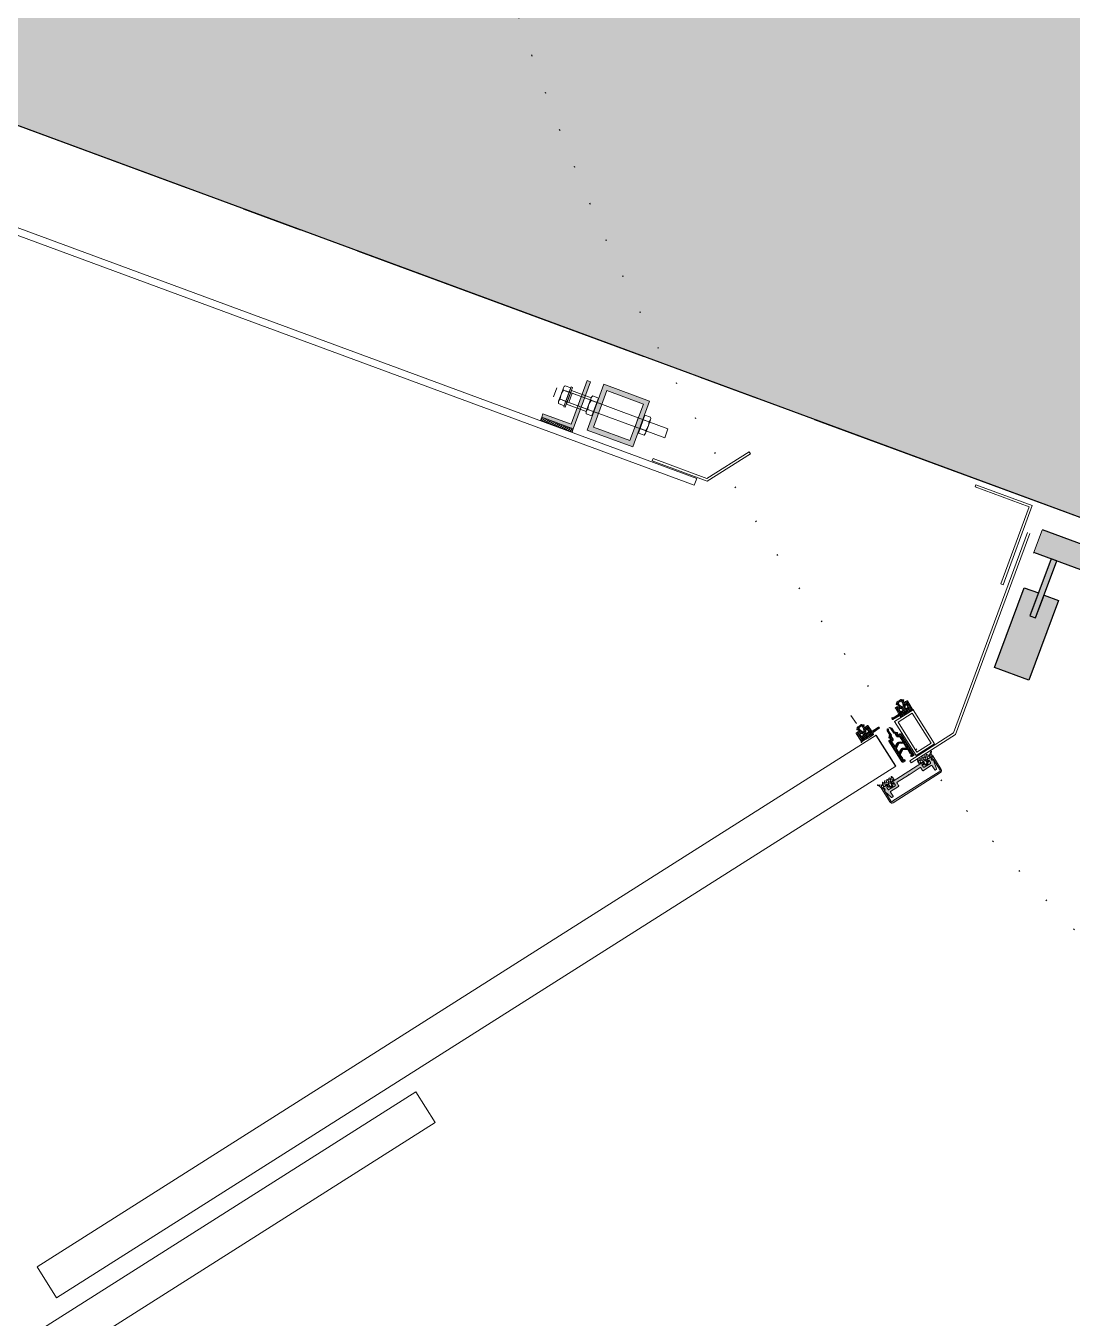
# Model space of a CAD drawing. Header units: millimetres. Extents: x 933584 to 974011, y 4545988 to 4553664.
# Drawn here: x 943332 to 943417.9, y 4551842.1 to 4551948.3 of the extents above; entities that cross this region are included whole.
import ezdxf

# ---------------------------------------------------------------- set-up
doc = ezdxf.new("R2010")
doc.units = ezdxf.units.MM
for name, pattern in [('CENTER', [2, 1.25, -0.25, 0.25, -0.25]), ('DOT2', [3.175, 0, -3.175]), ('HIDDEN', [9.525, 6.35, -3.175])]:
    doc.linetypes.add(name, pattern=pattern)
doc.layers.get('0').update_dxf_attribs({"color": 255})
for name, color, linetype in [('0-CSX-CXS_20', 14, 'CENTER'), ('0-HSL-HTC', 253, 'Continuous'), ('0-HSL-HTC_200', 1, 'Continuous'), ('0-LNS-SLN', 6, 'Continuous'), ('2-SPS-RCN', 2, 'Continuous'), ('N_Mlz-Fitil', 10, 'Continuous'), ('Ytong', 34, 'Continuous')]:
    doc.layers.add(name, color=color, linetype=linetype)
for name, color, linetype, lineweight in [('_MSMEP_YT_SPRİNKLER', 1, 'Continuous', 30), ('al', 7, 'Continuous', 5), ('CM', 4, 'Continuous', 5), ('DTR', 8, 'Continuous', 5), ('FT', 1, 'Continuous', 0), ('PL', 1, 'Continuous', 5), ('PTR', 252, 'Continuous', 5), ('ReferansHatti', 3, 'Continuous', 5), ('S_WOOD', 72, 'Continuous', 0), ('SFP CAM', 8, 'Continuous', 9), ('VD', 11, 'Continuous', 5), ('VDK', 11, 'HIDDEN', 5)]:
    doc.layers.add(name, color=color, linetype=linetype, lineweight=lineweight)

# ---------------------------------------------------------------- blocks, each defined once
blk = doc.blocks.new('809200')
at = {"layer": 'DTR'}
h = blk.add_hatch(dxfattribs=at)
h.set_pattern_fill('ANSI37', color=256, scale=0.3)
edge = h.paths.add_edge_path(flags=16)
edge.add_line((8.1, -2.5), (8.7, -2.5))
edge.add_arc((8.7, -3), 0.5, 0, 90, ccw=False)
edge.add_line((9.2, -3), (9.2, -4.5))
edge.add_arc((8.7, -4.5), 0.5, 270, 360, ccw=False)
edge.add_line((8.7, -5), (7, -5))
edge.add_arc((7, -4.5), 0.5, 162.8098, 270, ccw=False)
edge.add_line((6.5, -4.4), (7.6, -2.9))
edge.add_arc((8.1, -3), 0.5, 90, 162.8098, ccw=False)
edge = h.paths.add_edge_path(flags=16)
edge.add_arc((5.4, 13.4), 11.1, 264.8083, 275.1917, ccw=False)
edge.add_arc((4.4, 1.9), 0.5, 84.8083, 180)
edge.add_line((3.9, 1.9), (3.9, 0))
edge.add_line((3.9, 0), (4.9, -2.2))
edge.add_arc((5.4, -1.9), 0.6, 205, 335)
edge.add_line((6, -2.2), (7, 0))
edge.add_line((7, 0), (7, 1.9))
edge.add_arc((6.5, 1.9), 0.5, 0, 95.1917)
edge = h.paths.add_edge_path(flags=16)
edge.add_line((2.8, -2.5), (2.2, -2.5))
edge.add_arc((2.2, -3), 0.5, 90, 180)
edge.add_line((1.7, -3), (1.7, -4.5))
edge.add_arc((2.2, -4.5), 0.5, 180, 270)
edge.add_line((2.2, -5), (3.9, -5))
edge.add_arc((3.9, -4.5), 0.5, 270, 17.1902)
edge.add_line((4.4, -4.4), (3.3, -2.9))
edge.add_arc((2.8, -3), 0.5, 17.1902, 90)
edge = h.paths.add_edge_path()
edge.add_line((8.7, 1.6), (8.4, 1.6))
edge.add_arc((8.4, 1.4), 0.2, 95, 180)
edge.add_line((8.2, 1.4), (8.2, 0))
edge.add_arc((8.5, 0), 0.3, 180, 285)
edge.add_line((8.6, -0.3), (9.6, 0))
edge.add_arc((9.7, -0.3), 0.3, 90, 105, ccw=False)
edge.add_line((9.7, 0), (10.9, 0))
edge.add_arc((10.9, -0.3), 0.3, 0, 90, ccw=False)
edge.add_line((11.2, -0.3), (11.2, -7.9))
edge.add_line((11.2, -7.9), (11.7, -8.7))
edge.add_arc((11.5, -8.8), 0.2, 246.5245, 29.4668, ccw=False)
edge.add_line((11.4, -9), (10.3, -8.5))
edge.add_line((10.3, -8.5), (8.7, -8.5))
edge.add_arc((2.3, 30.9), 39.9, 269.1326, 279.1665, ccw=False)
edge.add_arc((1.7, -8.5), 0.5, 90.8665, 272.1732, ccw=False)
edge.add_arc((2.7, 5.7), 13.7, 265.8473, 288.189)
edge.add_arc((6.9, -7.2), 0.2, 287.9981, 38.3771)
edge.add_arc((6.7, -7.4), 0.5, 38.3771, 122.9103)
edge.add_arc((2.4, 1.4), 9.26, 265.9942, 295.3238, ccw=False)
edge.add_arc((1.8, -8.4), 0.6, 90, 180)
edge.add_line((1.2, -8.4), (1.2, -8.7))
edge.add_arc((0.9, -8.7), 0.3, 270, 360, ccw=False)
edge.add_line((0.9, -9), (0, -9))
edge.add_arc((0, -8.7), 0.3, 180, 270, ccw=False)
edge.add_line((-0.3, -8.7), (-0.3, -7.9))
edge.add_arc((-0.8, -7.9), 0.5, 0, 88.2397)
edge.add_line((-0.8, -7.4), (-6.8, -7.2))
edge.add_arc((-6.8, -6.7), 0.5, 91.7603, 268.2397, ccw=False)
edge.add_line((-6.8, -6.2), (-0.8, -6))
edge.add_arc((-0.8, -5.5), 0.5, 271.7603, 360)
edge.add_line((-0.3, -5.5), (-0.3, -0.3))
edge.add_arc((0, -0.3), 0.3, 90, 180, ccw=False)
edge.add_line((0, 0), (1.2, 0))
edge.add_line((1.2, 0), (2.3, -0.3))
edge.add_arc((2.4, 0), 0.3, 255, 360)
edge.add_line((2.7, 0), (2.7, 1.4))
edge.add_arc((2.5, 1.4), 0.2, 0, 85)
edge.add_line((2.5, 1.6), (2.2, 1.6))
edge.add_arc((2.2, 1.9), 0.3, 135, 265, ccw=False)
edge.add_line((2, 2.1), (3.2, 3.3))
edge.add_arc((3.6, 3), 0.5, 79.844, 135, ccw=False)
edge.add_arc((5.4, 13.3), 10, 259.844, 280.156)
edge.add_arc((7.3, 3), 0.5, 45, 100.156, ccw=False)
edge.add_line((7.7, 3.3), (8.9, 2.1))
edge.add_arc((8.7, 1.9), 0.3, 275, 45, ccw=False)
at = {"layer": 'FT'}
for points in [[(8.7, 1.6), (8.4, 1.6, 0.388879), (8.2, 1.4), (8.2, 0, 0.493145), (8.6, -0.3), (9.6, 0, -0.065543), (9.7, 0), (10.9, 0, -0.414214), (11.2, -0.3), (11.2, -7.9), (11.7, -8.7, -0.719515), (11.4, -9), (10.3, -8.5), (8.7, -8.5, -0.043809), (1.7, -9, -1.011469), (1.7, -8, 0.097794), (7, -7.4, 0.52267), (7.1, -7, 0.386536), (6.4, -6.9, -0.128678), (1.8, -7.8, 0.414214), (1.2, -8.4), (1.2, -8.7, -0.414214), (0.9, -9), (0, -9, -0.414214), (-0.3, -8.7), (-0.3, -7.9, 0.405243), (-0.8, -7.4), (-6.8, -7.2, -0.969739), (-6.8, -6.2), (-0.8, -6, 0.405243), (-0.3, -5.5), (-0.3, -0.3, -0.414214), (0, 0), (1.2, 0), (2.3, -0.3, 0.493145), (2.7, 0), (2.7, 1.4, 0.388879), (2.5, 1.6), (2.2, 1.6, -0.63707), (2, 2.1), (3.2, 3.3, -0.24542), (3.7, 3.5, 0.08886), (7.2, 3.5, -0.24542), (7.7, 3.3), (8.9, 2.1, -0.63707)], [(6.5, 2.3, -0.045337), (4.4, 2.3, 0.441009), (3.9, 1.9), (3.9, 0), (4.9, -2.2, 0.63707), (6, -2.2), (7, 0), (7, 1.9, 0.441009)], [(2.8, -2.5), (2.2, -2.5, 0.414214), (1.7, -3), (1.7, -4.5, 0.414214), (2.2, -5), (3.9, -5, 0.505083), (4.4, -4.4), (3.3, -2.9, 0.32883)], [(8.1, -2.5), (8.7, -2.5, -0.414214), (9.2, -3), (9.2, -4.5, -0.414214), (8.7, -5), (7, -5, -0.505083), (6.5, -4.4), (7.6, -2.9, -0.32883)]]:
    blk.add_lwpolyline(points, format="xyb", close=True, dxfattribs=at)
blk = doc.blocks.new('IZOLATOR')
at = {"layer": 'DTR'}
h = blk.add_hatch(dxfattribs=at)
h.set_pattern_fill('ANSI37', color=256, scale=0.3)
edge = h.paths.add_edge_path(flags=16)
edge.add_arc((-16155.5, 11440.5), 0.5, 90, 210)
edge.add_line((-16155.9, 11440.2), (-16154.5, 11437.7))
edge.add_arc((-16155.8, 11437), 1.5, 330, 30, ccw=False)
edge.add_line((-16154.5, 11436.2), (-16155.9, 11433.7))
edge.add_arc((-16155.5, 11433.5), 0.5, 150, 270)
edge.add_line((-16155.5, 11433), (-16151.9, 11433))
edge.add_arc((-16151.9, 11433.3), 0.3, 270, 330)
edge.add_line((-16151.7, 11433.1), (-16149.4, 11437))
edge.add_line((-16149.4, 11437), (-16151.7, 11440.8))
edge.add_arc((-16151.9, 11440.7), 0.3, 30, 90)
edge.add_line((-16151.9, 11441), (-16155.5, 11441))
edge = h.paths.add_edge_path()
edge.add_line((-16135.8, 11439), (-16134.5, 11438.2))
edge.add_arc((-16134.6, 11438), 0.25, 240, 60, ccw=False)
edge.add_line((-16134.7, 11437.8), (-16136, 11438.5))
edge.add_line((-16136, 11438.5), (-16140.4, 11438.5))
edge.add_line((-16140.4, 11438.5), (-16141, 11439))
edge.add_line((-16141, 11439), (-16143.8, 11439))
edge.add_arc((-16143.8, 11440), 1, 180, 270, ccw=False)
edge.add_line((-16144.8, 11440), (-16144.8, 11440.7))
edge.add_arc((-16145.1, 11440.7), 0.3, 0, 90)
edge.add_line((-16145.1, 11441), (-16149.5, 11441))
edge.add_arc((-16149.5, 11440.5), 0.5, 90, 210)
edge.add_line((-16149.9, 11440.2), (-16148.5, 11437.7))
edge.add_arc((-16149.8, 11437), 1.5, 330, 30, ccw=False)
edge.add_line((-16148.5, 11436.2), (-16149.9, 11433.7))
edge.add_arc((-16149.5, 11433.5), 0.5, 150, 270)
edge.add_line((-16149.5, 11433), (-16145.1, 11433))
edge.add_arc((-16145.1, 11433.3), 0.3, 270, 0)
edge.add_line((-16144.8, 11433.3), (-16144.8, 11434))
edge.add_arc((-16143.8, 11434), 1, 90, 180, ccw=False)
edge.add_line((-16143.8, 11435), (-16141, 11435))
edge.add_line((-16141, 11435), (-16140.4, 11435.5))
edge.add_line((-16140.4, 11435.5), (-16136, 11435.5))
edge.add_line((-16136, 11435.5), (-16134.7, 11436.2))
edge.add_arc((-16134.6, 11436), 0.25, 300, 120, ccw=False)
edge.add_line((-16134.5, 11435.8), (-16135.8, 11435))
edge.add_line((-16135.8, 11435), (-16139.3, 11435))
edge.add_line((-16139.3, 11435), (-16141.3, 11433.1))
edge.add_arc((-16141.5, 11433.3), 0.3, 195, 315, ccw=False)
edge.add_line((-16141.8, 11433.2), (-16141.9, 11433.8))
edge.add_line((-16141.9, 11433.8), (-16143, 11433.8))
edge.add_arc((-16143, 11433.5), 0.3, 90, 180)
edge.add_line((-16143.3, 11433.5), (-16143.3, 11431.8))
edge.add_arc((-16143.6, 11431.8), 0.3, 270, 360, ccw=False)
edge.add_line((-16143.6, 11431.5), (-16163.8, 11431.5))
edge.add_arc((-16163.8, 11432), 0.5, 180, 270, ccw=False)
edge.add_line((-16164.3, 11432), (-16164.3, 11433.5))
edge.add_arc((-16164, 11433.5), 0.3, 90, 180, ccw=False)
edge.add_line((-16164, 11433.8), (-16163.1, 11433.8))
edge.add_line((-16163.1, 11433.8), (-16163.1, 11432.7))
edge.add_line((-16163.1, 11432.7), (-16161.6, 11432.7))
edge.add_line((-16161.6, 11432.7), (-16161.6, 11433))
edge.add_line((-16161.6, 11433), (-16157.9, 11433))
edge.add_arc((-16157.9, 11433.3), 0.3, 270, 330)
edge.add_line((-16157.7, 11433.1), (-16155.4, 11437))
edge.add_line((-16155.4, 11437), (-16157.7, 11440.8))
edge.add_arc((-16157.9, 11440.7), 0.3, 30, 90)
edge.add_line((-16157.9, 11441), (-16161.6, 11441))
edge.add_line((-16161.6, 11441), (-16161.6, 11441.3))
edge.add_line((-16161.6, 11441.3), (-16163.1, 11441.3))
edge.add_line((-16163.1, 11441.3), (-16163.1, 11440.2))
edge.add_line((-16163.1, 11440.2), (-16164, 11440.2))
edge.add_arc((-16164, 11440.5), 0.3, 180, 270, ccw=False)
edge.add_line((-16164.3, 11440.5), (-16164.3, 11442))
edge.add_arc((-16163.8, 11442), 0.5, 90, 180, ccw=False)
edge.add_line((-16163.8, 11442.5), (-16143.6, 11442.5))
edge.add_arc((-16143.6, 11442.2), 0.3, 360, 90, ccw=False)
edge.add_line((-16143.3, 11442.2), (-16143.3, 11440.5))
edge.add_arc((-16143, 11440.5), 0.3, 180, 270)
edge.add_line((-16143, 11440.2), (-16141.9, 11440.2))
edge.add_line((-16141.9, 11440.2), (-16141.8, 11440.8))
edge.add_arc((-16141.5, 11440.7), 0.3, 45, 165, ccw=False)
edge.add_line((-16141.3, 11440.9), (-16139.3, 11439))
edge.add_line((-16139.3, 11439), (-16135.8, 11439))
at = {"layer": 'N_Mlz-Fitil'}
for points in [[(-16135.8, 11439), (-16134.5, 11438.2, -1), (-16134.7, 11437.8), (-16136, 11438.5), (-16140.4, 11438.5), (-16141, 11439), (-16143.8, 11439, -0.414214), (-16144.8, 11440), (-16144.8, 11440.7, 0.414214), (-16145.1, 11441), (-16149.5, 11441, 0.57735), (-16149.9, 11440.2), (-16148.5, 11437.7, -0.267949), (-16148.5, 11436.2), (-16149.9, 11433.7, 0.57735), (-16149.5, 11433), (-16145.1, 11433, 0.414214), (-16144.8, 11433.3), (-16144.8, 11434, -0.414214), (-16143.8, 11435), (-16141, 11435), (-16140.4, 11435.5), (-16136, 11435.5), (-16134.7, 11436.2, -1), (-16134.5, 11435.8), (-16135.8, 11435), (-16139.3, 11435), (-16141.3, 11433.1, -0.57735), (-16141.8, 11433.2), (-16141.9, 11433.8), (-16143, 11433.8, 0.414214), (-16143.3, 11433.5), (-16143.3, 11431.8, -0.414214), (-16143.6, 11431.5), (-16163.8, 11431.5, -0.414214), (-16164.3, 11432), (-16164.3, 11433.5, -0.414214), (-16164, 11433.8), (-16163.1, 11433.8), (-16163.1, 11432.7), (-16161.6, 11432.7), (-16161.6, 11433), (-16157.9, 11433, 0.267949), (-16157.7, 11433.1), (-16155.4, 11437), (-16157.7, 11440.8, 0.267949), (-16157.9, 11441), (-16161.6, 11441), (-16161.6, 11441.3), (-16163.1, 11441.3), (-16163.1, 11440.2), (-16164, 11440.2, -0.414214), (-16164.3, 11440.5), (-16164.3, 11442, -0.414214), (-16163.8, 11442.5), (-16143.6, 11442.5, -0.414214), (-16143.3, 11442.2), (-16143.3, 11440.5, 0.414214), (-16143, 11440.2), (-16141.9, 11440.2), (-16141.8, 11440.8, -0.57735), (-16141.3, 11440.9), (-16139.3, 11439)], [(-16155.5, 11441, 0.57735), (-16155.9, 11440.2), (-16154.5, 11437.7, -0.267949), (-16154.5, 11436.2), (-16155.9, 11433.7, 0.57735), (-16155.5, 11433), (-16151.9, 11433, 0.267949), (-16151.7, 11433.1), (-16149.4, 11437), (-16151.7, 11440.8, 0.267949), (-16151.9, 11441)]]:
    blk.add_lwpolyline(points, format="xyb", close=True, dxfattribs=at)
blk = doc.blocks.new('k0855')
at = {"layer": 'PTR'}
h = blk.add_hatch(color=256, dxfattribs=at)
h.dxf.hatch_style = 1
edge = h.paths.add_edge_path()
edge.add_arc((11.1, 0.8), 0.5, 270, 360, ccw=False)
edge.add_line((11.1, 0.3), (0.3, 0.3))
edge.add_line((0.3, 0.3), (0, 0))
edge.add_line((0, 0), (-0.3, 0.3))
edge.add_line((-0.3, 0.3), (-11.2, 0.3))
edge.add_arc((-11.2, 0.8), 0.5, 180, 270, ccw=False)
edge.add_line((-11.7, 0.8), (-11.7, 3.3))
edge.add_arc((-12.2, 3.3), 0.5, 0, 90)
edge.add_line((-12.2, 3.8), (-19.8, 3.8))
edge.add_arc((-19.8, 4.3), 0.5, 180, 270, ccw=False)
edge.add_line((-20.2, 4.3), (-20.2, 8.3))
edge.add_arc((-20.6, 8.3), 0.3, 0, 90)
edge.add_line((-20.6, 8.6), (-21.6, 8.6))
edge.add_arc((-21.6, 8.3), 0.3, 90, 165)
edge.add_line((-21.9, 8.4), (-23.7, 1.8))
edge.add_line((-23.7, 1.8), (-23.7, 1.2))
edge.add_line((-23.7, 1.2), (-22.7, 0.2))
edge.add_line((-22.7, 0.2), (-22.7, -0.7))
edge.add_arc((-23, -0.7), 0.3, 270, 360, ccw=False)
edge.add_line((-23, -1), (-23.5, -1))
edge.add_arc((-23.5, -1.1), 0.15, 90, 180)
edge.add_line((-23.7, -1.1), (-23.7, -2))
edge.add_arc((-23.5, -2), 0.15, 180, 270)
edge.add_line((-23.5, -2.2), (-20, -2.2))
edge.add_arc((-20, -1.9), 0.3, 270, 315)
edge.add_line((-19.8, -2.1), (-19.2, -1.6))
edge.add_arc((-19.5, -1.4), 0.3, 315, 0)
edge.add_line((-19.2, -1.4), (-19.2, -1.3))
edge.add_arc((-19.5, -1.3), 0.3, 0, 90)
edge.add_line((-19.5, -1), (-20.4, -1))
edge.add_arc((-20.4, -0.7), 0.3, 180, 270, ccw=False)
edge.add_line((-20.7, -0.7), (-20.7, 1.3))
edge.add_arc((-20.2, 1.3), 0.5, 90, 180, ccw=False)
edge.add_line((-20.2, 1.8), (-14.2, 1.8))
edge.add_arc((-14.2, 1.3), 0.5, 360, 90, ccw=False)
edge.add_line((-13.7, 1.3), (-13.7, -0.7))
edge.add_arc((-14, -0.7), 0.3, 270, 360, ccw=False)
edge.add_line((-14, -1), (-14.9, -1))
edge.add_arc((-14.9, -1.3), 0.3, 90, 180)
edge.add_line((-15.2, -1.3), (-15.2, -1.5))
edge.add_arc((-14.9, -1.5), 0.3, 180, 225)
edge.add_line((-15.1, -1.7), (-14.6, -2.1))
edge.add_arc((-14.4, -1.9), 0.3, 225, 270)
edge.add_line((-14.4, -2.2), (14.4, -2.2))
edge.add_arc((14.4, -1.9), 0.3, 270, 315)
edge.add_line((14.6, -2.1), (15.1, -1.7))
edge.add_arc((14.8, -1.5), 0.3, 315, 0)
edge.add_line((15.1, -1.5), (15.1, -1.3))
edge.add_arc((14.8, -1.3), 0.3, 0, 90)
edge.add_line((14.8, -1), (13.9, -1))
edge.add_arc((13.9, -0.7), 0.3, 180, 270, ccw=False)
edge.add_line((13.6, -0.7), (13.6, 1.3))
edge.add_arc((14.1, 1.3), 0.5, 90, 180, ccw=False)
edge.add_line((14.1, 1.8), (20.1, 1.8))
edge.add_arc((20.1, 1.3), 0.5, 0, 90, ccw=False)
edge.add_line((20.6, 1.3), (20.6, -0.7))
edge.add_arc((20.3, -0.7), 0.3, 270, 360, ccw=False)
edge.add_line((20.3, -1), (19.4, -1))
edge.add_arc((19.4, -1.3), 0.3, 90, 180)
edge.add_line((19.1, -1.3), (19.1, -1.4))
edge.add_arc((19.4, -1.4), 0.3, 180, 225)
edge.add_line((19.2, -1.6), (19.7, -2.1))
edge.add_arc((20, -1.9), 0.3, 225, 270)
edge.add_line((20, -2.2), (23.5, -2.2))
edge.add_arc((23.5, -2), 0.15, 270, 360)
edge.add_line((23.6, -2), (23.6, -1.1))
edge.add_arc((23.5, -1.1), 0.15, 0, 90)
edge.add_line((23.5, -1), (22.9, -1))
edge.add_arc((22.9, -0.7), 0.3, 180, 270, ccw=False)
edge.add_line((22.6, -0.7), (22.6, 0.2))
edge.add_line((22.6, 0.2), (23.6, 1.2))
edge.add_line((23.6, 1.2), (23.6, 1.8))
edge.add_line((23.6, 1.8), (21.9, 8.2))
edge.add_arc((21.4, 8.1), 0.5, 15, 90)
edge.add_line((21.4, 8.6), (20.5, 8.6))
edge.add_arc((20.5, 8.3), 0.3, 90, 180)
edge.add_line((20.2, 8.3), (20.2, 4.3))
edge.add_arc((19.7, 4.3), 0.5, 270, 360, ccw=False)
edge.add_line((19.7, 3.8), (12.1, 3.8))
edge.add_arc((12.1, 3.3), 0.5, 90, 180)
edge.add_line((11.6, 3.3), (11.6, 0.8))
at = {"layer": 'al'}
blk.add_lwpolyline([(11.6, 0.8, -0.414214), (11.1, 0.3), (0.3, 0.3), (0, 0), (-0.3, 0.3), (-11.2, 0.3, -0.414214), (-11.7, 0.8), (-11.7, 3.3, 0.414214), (-12.2, 3.8), (-19.8, 3.8, -0.414214), (-20.2, 4.3), (-20.2, 8.3, 0.414214), (-20.6, 8.6), (-21.6, 8.6, 0.339454), (-21.9, 8.4), (-23.7, 1.8), (-23.7, 1.2), (-22.7, 0.2), (-22.7, -0.7, -0.414214), (-23, -1), (-23.5, -1, 0.414214), (-23.7, -1.1), (-23.7, -2, 0.414214), (-23.5, -2.2), (-20, -2.2, 0.198912), (-19.8, -2.1), (-19.2, -1.6, 0.198912), (-19.2, -1.4), (-19.2, -1.3, 0.414214), (-19.5, -1), (-20.4, -1, -0.414214), (-20.7, -0.7), (-20.7, 1.3, -0.414214), (-20.2, 1.8), (-14.2, 1.8, -0.414214), (-13.7, 1.3), (-13.7, -0.7, -0.414214), (-14, -1), (-14.9, -1, 0.414214), (-15.2, -1.3), (-15.2, -1.5, 0.198912), (-15.1, -1.7), (-14.6, -2.1, 0.198912), (-14.4, -2.2), (14.4, -2.2, 0.198912), (14.6, -2.1), (15.1, -1.7, 0.198912), (15.1, -1.5), (15.1, -1.3, 0.414214), (14.8, -1), (13.9, -1, -0.414214), (13.6, -0.7), (13.6, 1.3, -0.414214), (14.1, 1.8), (20.1, 1.8, -0.414214), (20.6, 1.3), (20.6, -0.7, -0.414214), (20.3, -1), (19.4, -1, 0.414214), (19.1, -1.3), (19.1, -1.4, 0.198912), (19.2, -1.6), (19.7, -2.1, 0.198912), (20, -2.2), (23.5, -2.2, 0.414214), (23.6, -2), (23.6, -1.1, 0.414214), (23.5, -1), (22.9, -1, -0.414214), (22.6, -0.7), (22.6, 0.2), (23.6, 1.2), (23.6, 1.8), (21.9, 8.2, 0.339454), (21.4, 8.6), (20.5, 8.6, 0.414214), (20.2, 8.3), (20.2, 4.3, -0.414214), (19.7, 3.8), (12.1, 3.8, 0.414214), (11.6, 3.3)], format="xyb", close=True, dxfattribs=at)
blk = doc.blocks.new('KAPAK FİTİLİ')
at = {"layer": 'PTR'}
h = blk.add_hatch(dxfattribs=at)
h.set_pattern_fill('ANSI37', color=256, scale=0.5)
edge = h.paths.add_edge_path(flags=16)
edge.add_line((18075.8, 6993.3), (18075.8, 6995.2))
edge.add_arc((18076.3, 6995.2), 0.5, 90, 180, ccw=False)
edge.add_line((18076.3, 6995.7), (18077.3, 6995.7))
edge.add_arc((18077.3, 6995.2), 0.5, 360, 90, ccw=False)
edge.add_line((18077.8, 6995.2), (18077.8, 6993.3))
edge.add_arc((18077.3, 6993.3), 0.5, 264.8083, 360, ccw=False)
edge.add_line((18077.3, 6992.8), (18076.4, 6992.8))
edge.add_arc((18076.3, 6993.3), 0.5, 180, 275.1917, ccw=False)
edge = h.paths.add_edge_path()
edge.add_line((18072.2, 6995.4), (18073.3, 6995.4))
edge.add_arc((18073.3, 6996.2), 0.8, 269.9877, 279.1696)
edge.add_line((18073.4, 6995.4), (18074.4, 6995.7))
edge.add_arc((18074.5, 6995.4), 0.3, 360, 105, ccw=False)
edge.add_line((18074.8, 6995.4), (18074.8, 6994))
edge.add_arc((18074.6, 6994), 0.2, 275, 360, ccw=False)
edge.add_line((18074.6, 6993.8), (18074.5, 6993.8))
edge.add_arc((18074.5, 6993.6), 0.2, 95, 225)
edge.add_line((18074.4, 6993.4), (18075.7, 6992.1))
edge.add_arc((18076.1, 6992.5), 0.5, 225, 270)
edge.add_line((18076.1, 6992), (18077.6, 6992))
edge.add_arc((18077.6, 6992.5), 0.5, 270, 315)
edge.add_line((18077.9, 6992.1), (18079.3, 6993.4))
edge.add_arc((18079.1, 6993.6), 0.2, 315, 85)
edge.add_line((18079.1, 6993.8), (18079, 6993.8))
edge.add_arc((18079, 6994), 0.2, 180, 265, ccw=False)
edge.add_line((18078.8, 6994), (18078.8, 6995.4))
edge.add_arc((18079.1, 6995.4), 0.3, 75, 180, ccw=False)
edge.add_line((18079.2, 6995.7), (18080.3, 6995.4))
edge.add_line((18080.3, 6995.4), (18084.1, 6995.4))
edge.add_arc((18084.1, 6995.9), 0.5, 270, 360)
edge.add_line((18084.6, 6995.9), (18084.9, 6997.9))
edge.add_arc((18087.6, 6996.4), 3.14, 135.3847, 152.6478, ccw=False)
edge.add_line((18085.4, 6998.6), (18085.9, 6999.2))
edge.add_arc((18085.7, 6999.3), 0.3, 335, 140)
edge.add_line((18085.4, 6999.5), (18082.9, 6997.7))
edge.add_arc((18082.5, 6998.1), 0.5, 210, 320.2592, ccw=False)
edge.add_line((18082.1, 6997.8), (18081.3, 6999.2))
edge.add_arc((18081, 6999.1), 0.3, 30, 150)
edge.add_line((18080.8, 6999.2), (18080.2, 6998.3))
edge.add_arc((18080, 6998.5), 0.3, 210, 330, ccw=False)
edge.add_line((18079.7, 6998.3), (18079.2, 6999.2))
edge.add_arc((18078.9, 6999.1), 0.3, 30, 150)
edge.add_line((18078.7, 6999.2), (18078.1, 6998.3))
edge.add_arc((18077.9, 6998.5), 0.3, 210, 330, ccw=False)
edge.add_line((18077.6, 6998.3), (18077.1, 6999.2))
edge.add_arc((18076.8, 6999.1), 0.3, 30, 150)
edge.add_line((18076.6, 6999.2), (18076, 6998.3))
edge.add_arc((18075.8, 6998.5), 0.3, 210, 330, ccw=False)
edge.add_line((18075.5, 6998.3), (18075, 6999.2))
edge.add_arc((18074.7, 6999.1), 0.3, 30, 150)
edge.add_line((18074.5, 6999.2), (18073.9, 6998.3))
edge.add_arc((18073.7, 6998.5), 0.3, 210, 330, ccw=False)
edge.add_line((18073.4, 6998.3), (18072.9, 6999.2))
edge.add_arc((18072.6, 6999.1), 0.3, 30, 150)
edge.add_line((18072.4, 6999.2), (18072, 6998.5))
edge.add_arc((18072.2, 6998.4), 0.3, 150, 180)
edge.add_line((18071.9, 6998.4), (18071.9, 6995.7))
edge.add_arc((18072.2, 6995.7), 0.3, 180, 270)
at = {"layer": 'FT'}
for points in [[(18072.2, 6995.4), (18073.3, 6995.4, 0.040085), (18073.4, 6995.4), (18074.4, 6995.7, -0.493145), (18074.8, 6995.4), (18074.8, 6994, -0.388879), (18074.6, 6993.8), (18074.5, 6993.8, 0.63707), (18074.4, 6993.4), (18075.7, 6992.1, 0.198912), (18076.1, 6992), (18077.6, 6992, 0.198912), (18077.9, 6992.1), (18079.3, 6993.4, 0.63707), (18079.1, 6993.8), (18079, 6993.8, -0.388879), (18078.8, 6994), (18078.8, 6995.4, -0.493145), (18079.2, 6995.7), (18080.3, 6995.4), (18084.1, 6995.4, 0.414214), (18084.6, 6995.9), (18084.9, 6997.9, -0.075467), (18085.4, 6998.6), (18085.9, 6999.2, 0.876976), (18085.4, 6999.5), (18082.9, 6997.7, -0.522005), (18082.1, 6997.8), (18081.3, 6999.2, 0.57735), (18080.8, 6999.2), (18080.2, 6998.3, -0.57735), (18079.7, 6998.3), (18079.2, 6999.2, 0.57735), (18078.7, 6999.2), (18078.1, 6998.3, -0.57735), (18077.6, 6998.3), (18077.1, 6999.2, 0.57735), (18076.6, 6999.2), (18076, 6998.3, -0.57735), (18075.5, 6998.3), (18075, 6999.2, 0.57735), (18074.5, 6999.2), (18073.9, 6998.3, -0.57735), (18073.4, 6998.3), (18072.9, 6999.2, 0.57735), (18072.4, 6999.2), (18072, 6998.5, 0.131652), (18071.9, 6998.4), (18071.9, 6995.7, 0.414214)], [(18075.8, 6993.3), (18075.8, 6995.2, -0.414214), (18076.3, 6995.7), (18077.3, 6995.7, -0.414214), (18077.8, 6995.2), (18077.8, 6993.3, -0.441009), (18077.3, 6992.8), (18076.4, 6992.8, -0.441009)]]:
    blk.add_lwpolyline(points, format="xyb", close=True, dxfattribs=at)
blk = doc.blocks.new('XCVBXCVBXZ')
at = {"layer": 'PTR'}
h = blk.add_hatch(color=256, dxfattribs=at)
h.dxf.hatch_style = 1
h.paths.add_polyline_path([(934078.37, 4553419.01), (934076.95, 4553415.15), (934074.36, 4553416.11), (934074.46, 4553416.39), (934076.77, 4553415.54), (934078.09, 4553419.11)])
h = blk.add_hatch(color=256, dxfattribs=at)
h.dxf.hatch_style = 1
h.paths.add_polyline_path([(934078.37, 4553419.01), (934076.95, 4553415.15), (934074.36, 4553416.11), (934074.46, 4553416.39), (934076.77, 4553415.54), (934078.09, 4553419.11)])
h = blk.add_hatch(color=256, dxfattribs=at)
h.dxf.hatch_style = 1
edge = h.paths.add_edge_path()
edge.add_line((934106.51, 4553387.99), (934107.09, 4553387.08))
edge.add_arc((934107.03, 4553387.04), 0.075, 249.2658, 32.3959, ccw=False)
edge.add_line((934107, 4553386.97), (934103.21, 4553384.56))
edge.add_arc((934103.14, 4553384.57), 0.075, 212.3959, 355.526, ccw=False)
edge.add_line((934103.07, 4553384.53), (934102.49, 4553385.44))
edge.add_arc((934102.47, 4553385.49), 0.0583, 296.1312, 124.4652)
edge.add_line((934102.43, 4553385.54), (934102.36, 4553385.64))
edge.add_line((934102.36, 4553385.64), (934102.26, 4553385.58))
edge.add_line((934102.26, 4553385.58), (934102.96, 4553384.48))
edge.add_arc((934103.13, 4553384.59), 0.2, 212.3827, 302.3959)
edge.add_line((934103.23, 4553384.42), (934107.12, 4553386.89))
edge.add_arc((934107.01, 4553387.05), 0.2, 302.3959, 32.3667)
edge.add_line((934107.18, 4553387.16), (934106.49, 4553388.26))
edge.add_line((934106.49, 4553388.26), (934106.39, 4553388.19))
edge.add_line((934106.39, 4553388.19), (934106.45, 4553388.09))
edge.add_arc((934106.48, 4553388.04), 0.0583, 120.2841, 308.6181)
at = {"layer": 'ReferansHatti'}
h = blk.add_hatch(color=252, dxfattribs=at)
h.dxf.hatch_style = 1
h.paths.add_polyline_path([(934081.6, 4553414.18), (934082.71, 4553417.19), (934079.71, 4553418.3), (934078.6, 4553415.29)], flags=16)
h.paths.add_polyline_path([(934081.84, 4553413.67), (934083.22, 4553417.43), (934079.47, 4553418.81), (934078.08, 4553415.05)])
h = blk.add_hatch(color=252, dxfattribs=at)
h.dxf.hatch_style = 1
h.paths.add_polyline_path([(934081.6, 4553414.18), (934082.71, 4553417.19), (934079.71, 4553418.3), (934078.6, 4553415.29)], flags=16)
h.paths.add_polyline_path([(934081.84, 4553413.67), (934083.22, 4553417.43), (934079.47, 4553418.81), (934078.08, 4553415.05)])
h = blk.add_hatch(dxfattribs=at)
h.set_pattern_fill('ANSI37', color=252, angle=249.7642)
h.set_pattern_definition([(294.76416747, (952520.04152, 4523322.36648), (0.11350495306, 0.05236053506), []), (24.76416747, (952520.04152, 4523322.36648), (-0.05236053506, 0.11350495306), [])])
h.paths.add_polyline_path([(934076.95, 4553415.15), (934076.85, 4553414.87), (934074.25, 4553415.83), (934074.36, 4553416.11)])
h = blk.add_hatch(dxfattribs=at)
h.set_pattern_fill('ANSI37', color=252, angle=249.7642)
h.set_pattern_definition([(294.76416747, (952520.04152, 4523322.36648), (0.11350495306, 0.05236053506), []), (24.76416747, (952520.04152, 4523322.36648), (-0.05236053506, 0.11350495306), [])])
h.paths.add_polyline_path([(934076.95, 4553415.15), (934076.85, 4553414.87), (934074.25, 4553415.83), (934074.36, 4553416.11)])
at = {"ltscale": 0.5}
blk.add_line((934103.45, 4553387.43), (934101.84, 4553389.97), dxfattribs=at)
at = {"layer": 'al', "ltscale": 0.5}
for p, q in [((934083.44, 4553412.51), (934083.51, 4553412.7)), ((934091.4, 4553413.27), (934091.51, 4553413.1))]:
    blk.add_line(p, q, dxfattribs=at)
at = {"layer": 'al'}
for p, q in [((934110.03, 4553410.56), (934109.96, 4553410.37)), ((934112.26, 4553402.34), (934112.07, 4553402.41))]:
    blk.add_line(p, q, dxfattribs=at)
for points in [[(934076.95, 4553415.15), (934074.36, 4553416.11), (934074.46, 4553416.39), (934076.77, 4553415.54), (934078.09, 4553419.11), (934078.37, 4553419.01)], [(934076.95, 4553415.15), (934074.36, 4553416.11), (934074.46, 4553416.39), (934076.77, 4553415.54), (934078.09, 4553419.11), (934078.37, 4553419.01)], [(934081.84, 4553413.67), (934083.22, 4553417.43), (934079.47, 4553418.81), (934078.08, 4553415.05)], [(934081.84, 4553413.67), (934083.22, 4553417.43), (934079.47, 4553418.81), (934078.08, 4553415.05)], [(934081.6, 4553414.18), (934082.71, 4553417.19), (934079.71, 4553418.3), (934078.6, 4553415.29)], [(934081.6, 4553414.18), (934082.71, 4553417.19), (934079.71, 4553418.3), (934078.6, 4553415.29)]]:
    blk.add_lwpolyline(points, close=True, dxfattribs=at)
at = {"layer": 'al', "ltscale": 0.5}
for points in [[(934091.51, 4553413.1), (934087.95, 4553410.85), (934083.44, 4553412.51)], [(934091.4, 4553413.27), (934087.93, 4553411.07), (934083.51, 4553412.7)]]:
    blk.add_lwpolyline(points, dxfattribs=at)
at = {"layer": 'al'}
for points in [[(934110.03, 4553410.56), (934114.66, 4553408.85), (934112.26, 4553402.34)], [(934109.96, 4553410.37), (934114.4, 4553408.73), (934112.07, 4553402.41)], [(934114.27, 4553406.62), (934108.2, 4553390.15), (934104.6, 4553387.87), (934104.7, 4553387.7), (934108.36, 4553390.02), (934114.46, 4553406.55)]]:
    blk.add_lwpolyline(points, dxfattribs=at)
blk.add_lwpolyline([(934106.51, 4553387.99), (934107.09, 4553387.08, -0.720759), (934107, 4553386.97), (934103.21, 4553384.56, -0.720759), (934103.07, 4553384.53), (934102.49, 4553385.44, 1.075507), (934102.43, 4553385.54), (934102.36, 4553385.64), (934102.26, 4553385.58), (934102.96, 4553384.48, 0.414281), (934103.23, 4553384.42), (934107.12, 4553386.89, 0.414064), (934107.18, 4553387.16), (934106.49, 4553388.26), (934106.39, 4553388.19), (934106.45, 4553388.09, 1.075507)], format="xyb", close=True, dxfattribs=at)
at = {"layer": 'CM'}
for p, q in [((934086.89, 4553410.52), (933987.93, 4553447.05)), ((934087.1, 4553411.08), (933988.14, 4553447.61)), ((934087.1, 4553411.08), (934086.89, 4553410.52)), ((934099.76, 4553391.59), (934100.21, 4553390.93))]:
    blk.add_line(p, q, dxfattribs=at)
at = {"layer": 'PL'}
for points in [[(934078.42, 4553417.7), (934076.79, 4553418.31), (934076.38, 4553417.18), (934078.01, 4553416.58)], [(934074.36, 4553416.11), (934074.25, 4553415.83), (934076.85, 4553414.87), (934076.95, 4553415.15)], [(934074.36, 4553416.11), (934074.25, 4553415.83), (934076.85, 4553414.87), (934076.95, 4553415.15)], [(934104.86, 4553392.05), (934106.63, 4553389.26), (934105.12, 4553388.3), (934103.35, 4553391.09)], [(934104.8, 4553391.78), (934106.35, 4553389.32), (934105.18, 4553388.58), (934103.63, 4553391.03)]]:
    blk.add_lwpolyline(points, close=True, dxfattribs=at)
at = {"layer": 'S_WOOD', "ltscale": 0.5}
blk.add_line((934114.77, 4553404.93), (934115.46, 4553406.81), dxfattribs=at)
blk.add_line((934114.77, 4553404.93), (934115.46, 4553406.81), dxfattribs=at)
at = {"layer": 'SFP CAM', "color": 252}
for p, q in [((934032.89, 4553346.26), (934101.84, 4553389.97)), ((934034.5, 4553343.73), (934103.45, 4553387.43)), ((934034.5, 4553343.73), (934032.89, 4553346.26))]:
    blk.add_line(p, q, dxfattribs=at)
blk.add_lwpolyline([(933981.15, 4553304.58), (934065.61, 4553358.12), (934064, 4553360.65), (933979.55, 4553307.11)], close=True, dxfattribs=at)
at = {"layer": 'VD'}
for points in [[(934075.74, 4553417.43, -0.159188), (934075.87, 4553417.59, -0.080739), (934075.95, 4553417.98)], [(934075.95, 4553417.98, -0.080459), (934076.14, 4553418.32, -0.158616), (934076.15, 4553418.53)], [(934076.14, 4553418.32), (934076.61, 4553418.15), (934076.74, 4553418.52), (934076.28, 4553418.69, 0.327274)], [(934075.74, 4553417.22), (934076.2, 4553417.05), (934076.32, 4553417.37), (934076.34, 4553417.42), (934075.87, 4553417.59, 0.327274)], [(934078.01, 4553416.59, -0.159188), (934078.14, 4553416.75, -0.080739), (934078.22, 4553417.14)], [(934078.22, 4553417.14, -0.080459), (934078.41, 4553417.49, -0.158616), (934078.42, 4553417.69)], [(934078.41, 4553417.49), (934078.88, 4553417.31), (934079.01, 4553417.68), (934078.55, 4553417.85, 0.327274)], [(934078.01, 4553416.38), (934078.47, 4553416.21), (934078.59, 4553416.53), (934078.61, 4553416.58), (934078.14, 4553416.75, 0.327274)], [(934083.17, 4553415.73), (934082.7, 4553415.9), (934082.84, 4553416.27), (934083.3, 4553416.1, -0.327274)], [(934083.09, 4553415.34, 0.080459), (934083.17, 4553415.73, 0.158616), (934083.3, 4553415.89)], [(934082.76, 4553414.63), (934082.3, 4553414.8), (934082.41, 4553415.12), (934082.43, 4553415.17), (934082.9, 4553415, -0.327274)], [(934082.89, 4553414.79, 0.159188), (934082.9, 4553415, 0.080739), (934083.09, 4553415.34)]]:
    blk.add_lwpolyline(points, format="xyb", close=True, dxfattribs=at)
for points in [[(934076.34, 4553417.42), (934076.61, 4553418.15), (934076.14, 4553418.32, 0.162646), (934075.87, 4553417.59), (934076.34, 4553417.42)], [(934078.61, 4553416.58), (934078.88, 4553417.31), (934078.41, 4553417.49, 0.162646), (934078.14, 4553416.75), (934078.61, 4553416.58)], [(934082.43, 4553415.17), (934082.7, 4553415.9), (934083.17, 4553415.73, -0.162646), (934082.9, 4553415), (934082.43, 4553415.17)]]:
    blk.add_lwpolyline(points, format="xyb", dxfattribs=at)
for points in [[(934076.32, 4553417.37), (934076.43, 4553417.33), (934076.74, 4553418.16), (934076.62, 4553418.2)], [(934076.62, 4553418.2), (934076.74, 4553418.16), (934076.89, 4553418.56), (934076.77, 4553418.6)], [(934076.17, 4553416.97), (934076.28, 4553416.92), (934076.43, 4553417.33), (934076.32, 4553417.37)]]:
    blk.add_lwpolyline(points, close=True, dxfattribs=at)
at = {"layer": 'VDK'}
for p, q in [((934075.61, 4553418.53), (934075.33, 4553417.78)), ((934082.29, 4553416.06), (934075.61, 4553418.53)), ((934082.02, 4553415.31), (934075.33, 4553417.78))]:
    blk.add_line(p, q, dxfattribs=at)
for points in [[(934076.58, 4553417.32), (934079.02, 4553416.42), (934079.29, 4553417.17), (934076.85, 4553418.07)], [(934084.46, 4553414.41), (934082.02, 4553415.31), (934082.29, 4553416.06), (934084.73, 4553415.16)]]:
    blk.add_lwpolyline(points, close=True, dxfattribs=at)
at = {"layer": 'Ytong', "color": 2}
for p, q in [((934103.79, 4553391.35), (934103.79, 4553391.35)), ((934103.79, 4553391.35), (934103.79, 4553391.35)), ((934101.76, 4553390.06), (934101.76, 4553390.06)), ((934101.76, 4553390.06), (934101.76, 4553390.06))]:
    blk.add_line(p, q, dxfattribs=at)
at = {"extrusion": (0, 0, -1)}
for name, p, xscale, yscale, zscale, rotation in [('809200', (-934103.42, 4553392.23), -0.1, 0.1, -0.1, 328.7978458509727), ('IZOLATOR', (-934197.05, 4555365.99), -0.0999999999999999, 0.0999999999999999, -0.0999999999999999, 237.3985716916895), ('KAPAK FİTİLİ', (-932954.26, 4551828.67), -0.1, 0.1, -0.1, 327.6041161775998)]:
    blk.add_blockref(name, p, dxfattribs=dict(at, xscale=xscale, yscale=yscale, zscale=zscale, rotation=rotation))
at = {"xscale": -0.1, "yscale": 0.1, "zscale": 0.1}
for name, p, rotation in [('809200', (934101.11, 4553390.76), 33.40640814618555), ('KAPAK FİTİLİ', (936004.06, 4553763.83), 32.39588382239982)]:
    blk.add_blockref(name, p, dxfattribs=dict(at, rotation=rotation))
at = {"layer": 'al', "xscale": -0.0999999999999988, "yscale": 0.0999999999999988, "zscale": 0.1, "rotation": 212.3958838224}
blk.add_blockref('k0855', (934104.49, 4553386.73), dxfattribs=at)
blk = doc.blocks.new('vbcvbxb')
at = {"layer": '0-HSL-HTC', "ltscale": 0.5}
h = blk.add_hatch(color=256, dxfattribs=at)
h.dxf.hatch_style = 1
h.paths.add_polyline_path([(938337.35, 4549224.22), (938339.08, 4549228.91), (938338.61, 4549229.09), (938336.88, 4549224.39)], flags=17)
h.paths.add_polyline_path([(938339.21, 4549225.67), (938336.79, 4549219.1), (938333.97, 4549220.14), (938336.4, 4549226.7), (938337.57, 4549226.27), (938336.88, 4549224.39), (938337.35, 4549224.22), (938338.04, 4549226.1)], flags=17)
h.paths.add_polyline_path([(938344.85, 4549221.45), (938346.58, 4549226.14), (938346.11, 4549226.32), (938344.38, 4549221.62)], flags=17)
h.paths.add_polyline_path([(938346.72, 4549222.89), (938344.29, 4549216.33), (938341.48, 4549217.37), (938343.9, 4549223.93), (938345.08, 4549223.5), (938344.38, 4549221.62), (938344.85, 4549221.45), (938345.54, 4549223.33)], flags=17)
h.paths.add_polyline_path([(938247.29, 4549257.46), (938249.02, 4549262.15), (938248.55, 4549262.33), (938246.82, 4549257.64)], flags=17)
h.paths.add_polyline_path([(938249.15, 4549258.91), (938246.73, 4549252.34), (938243.91, 4549253.38), (938246.34, 4549259.95), (938247.51, 4549259.51), (938246.82, 4549257.64), (938247.29, 4549257.46), (938247.98, 4549259.34)], flags=17)
h.paths.add_polyline_path([(938254.79, 4549254.69), (938256.52, 4549259.38), (938256.05, 4549259.56), (938254.32, 4549254.87)], flags=17)
h.paths.add_polyline_path([(938256.66, 4549256.14), (938254.23, 4549249.57), (938251.42, 4549250.61), (938253.84, 4549257.18), (938255.01, 4549256.74), (938254.32, 4549254.87), (938254.79, 4549254.69), (938255.48, 4549256.57)], flags=17)
h.paths.add_polyline_path([(938262.3, 4549251.92), (938264.03, 4549256.61), (938263.56, 4549256.79), (938261.83, 4549252.1)], flags=17)
h.paths.add_polyline_path([(938264.16, 4549253.37), (938261.74, 4549246.8), (938258.92, 4549247.84), (938261.35, 4549254.41), (938262.52, 4549253.97), (938261.83, 4549252.1), (938262.3, 4549251.92), (938262.99, 4549253.8)], flags=17)
h.paths.add_polyline_path([(938269.8, 4549249.15), (938271.53, 4549253.84), (938271.06, 4549254.02), (938269.33, 4549249.33)], flags=17)
h.paths.add_polyline_path([(938271.67, 4549250.6), (938269.24, 4549244.03), (938266.43, 4549245.07), (938268.85, 4549251.64), (938270.02, 4549251.2), (938269.33, 4549249.33), (938269.8, 4549249.15), (938270.49, 4549251.03)], flags=17)
h.paths.add_polyline_path([(938277.31, 4549246.38), (938279.04, 4549251.07), (938278.57, 4549251.25), (938276.84, 4549246.56)], flags=17)
h.paths.add_polyline_path([(938279.17, 4549247.83), (938276.75, 4549241.26), (938273.93, 4549242.3), (938276.36, 4549248.87), (938277.53, 4549248.43), (938276.84, 4549246.56), (938277.31, 4549246.38), (938278, 4549248.26)], flags=17)
h.paths.add_polyline_path([(938284.81, 4549243.61), (938286.54, 4549248.3), (938286.07, 4549248.48), (938284.34, 4549243.79)], flags=17)
h.paths.add_polyline_path([(938286.68, 4549245.06), (938284.25, 4549238.49), (938281.44, 4549239.53), (938283.86, 4549246.1), (938285.03, 4549245.66), (938284.34, 4549243.79), (938284.81, 4549243.61), (938285.5, 4549245.49)], flags=17)
h.paths.add_polyline_path([(938292.32, 4549240.84), (938294.05, 4549245.53), (938293.58, 4549245.71), (938291.85, 4549241.02)], flags=17)
h.paths.add_polyline_path([(938294.18, 4549242.29), (938291.76, 4549235.72), (938288.94, 4549236.76), (938291.37, 4549243.33), (938292.54, 4549242.89), (938291.85, 4549241.02), (938292.32, 4549240.84), (938293.01, 4549242.72)], flags=17)
h.paths.add_polyline_path([(938299.82, 4549238.07), (938301.55, 4549242.76), (938301.08, 4549242.94), (938299.35, 4549238.25)], flags=17)
h.paths.add_polyline_path([(938301.69, 4549239.52), (938299.26, 4549232.95), (938296.45, 4549233.99), (938298.87, 4549240.55), (938300.04, 4549240.12), (938299.35, 4549238.25), (938299.82, 4549238.07), (938300.51, 4549239.95)], flags=17)
h.paths.add_polyline_path([(938307.33, 4549235.3), (938309.06, 4549239.99), (938308.59, 4549240.17), (938306.86, 4549235.48)], flags=17)
h.paths.add_polyline_path([(938309.19, 4549236.75), (938306.77, 4549230.18), (938303.95, 4549231.22), (938306.38, 4549237.78), (938307.55, 4549237.35), (938306.86, 4549235.48), (938307.33, 4549235.3), (938308.02, 4549237.18)], flags=17)
h.paths.add_polyline_path([(938314.83, 4549232.53), (938316.56, 4549237.22), (938316.09, 4549237.4), (938314.36, 4549232.71)], flags=17)
h.paths.add_polyline_path([(938316.7, 4549233.98), (938314.27, 4549227.41), (938311.46, 4549228.45), (938313.88, 4549235.01), (938315.06, 4549234.58), (938314.36, 4549232.71), (938314.83, 4549232.53), (938315.52, 4549234.41)], flags=17)
h.paths.add_polyline_path([(938322.34, 4549229.76), (938324.07, 4549234.45), (938323.6, 4549234.63), (938321.87, 4549229.94)], flags=17)
h.paths.add_polyline_path([(938324.2, 4549231.21), (938321.78, 4549224.64), (938318.96, 4549225.68), (938321.39, 4549232.24), (938322.56, 4549231.81), (938321.87, 4549229.94), (938322.34, 4549229.76), (938323.03, 4549231.64)], flags=17)
h.paths.add_polyline_path([(938329.84, 4549226.99), (938331.57, 4549231.68), (938331.1, 4549231.86), (938329.37, 4549227.16)], flags=17)
h.paths.add_polyline_path([(938331.71, 4549228.44), (938329.28, 4549221.87), (938326.47, 4549222.91), (938328.89, 4549229.47), (938330.07, 4549229.04), (938329.37, 4549227.16), (938329.84, 4549226.99), (938330.53, 4549228.87)], flags=17)
h.paths.add_polyline_path([(938157.22, 4549290.71), (938158.96, 4549295.4), (938158.49, 4549295.57), (938156.76, 4549290.88)])
h.paths.add_polyline_path([(938159.09, 4549292.15), (938156.67, 4549285.58), (938153.85, 4549286.62), (938156.28, 4549293.19), (938157.45, 4549292.76), (938156.76, 4549290.88), (938157.22, 4549290.71), (938157.92, 4549292.58)])
h.paths.add_polyline_path([(938164.73, 4549287.94), (938166.46, 4549292.63), (938165.99, 4549292.8), (938164.26, 4549288.11)], flags=17)
h.paths.add_polyline_path([(938166.6, 4549289.38), (938164.17, 4549282.81), (938161.36, 4549283.85), (938163.78, 4549290.42), (938164.95, 4549289.99), (938164.26, 4549288.11), (938164.73, 4549287.94), (938165.42, 4549289.81)], flags=17)
h.paths.add_polyline_path([(938172.23, 4549285.17), (938173.97, 4549289.86), (938173.5, 4549290.03), (938171.77, 4549285.34)], flags=17)
h.paths.add_polyline_path([(938174.1, 4549286.61), (938171.68, 4549280.04), (938168.86, 4549281.08), (938171.29, 4549287.65), (938172.46, 4549287.22), (938171.77, 4549285.34), (938172.23, 4549285.17), (938172.93, 4549287.04)], flags=17)
h.paths.add_polyline_path([(938179.74, 4549282.4), (938181.47, 4549287.09), (938181, 4549287.26), (938179.27, 4549282.57)], flags=17)
h.paths.add_polyline_path([(938181.61, 4549283.84), (938179.18, 4549277.27), (938176.37, 4549278.31), (938178.79, 4549284.88), (938179.96, 4549284.45), (938179.27, 4549282.57), (938179.74, 4549282.4), (938180.43, 4549284.27)], flags=17)
h.paths.add_polyline_path([(938187.25, 4549279.63), (938188.98, 4549284.32), (938188.51, 4549284.49), (938186.78, 4549279.8)], flags=17)
h.paths.add_polyline_path([(938189.11, 4549281.07), (938186.69, 4549274.5), (938183.87, 4549275.54), (938186.3, 4549282.11), (938187.47, 4549281.68), (938186.78, 4549279.8), (938187.25, 4549279.63), (938187.94, 4549281.5)], flags=17)
h.paths.add_polyline_path([(938194.75, 4549276.86), (938196.48, 4549281.55), (938196.01, 4549281.72), (938194.28, 4549277.03)], flags=17)
h.paths.add_polyline_path([(938196.62, 4549278.3), (938194.19, 4549271.73), (938191.38, 4549272.77), (938193.8, 4549279.34), (938194.97, 4549278.9), (938194.28, 4549277.03), (938194.75, 4549276.86), (938195.44, 4549278.73)], flags=17)
h.paths.add_polyline_path([(938202.26, 4549274.09), (938203.99, 4549278.78), (938203.52, 4549278.95), (938201.79, 4549274.26)], flags=17)
h.paths.add_polyline_path([(938204.12, 4549275.53), (938201.7, 4549268.96), (938198.88, 4549270), (938201.31, 4549276.57), (938202.48, 4549276.13), (938201.79, 4549274.26), (938202.26, 4549274.09), (938202.95, 4549275.96)], flags=17)
h.paths.add_polyline_path([(938209.76, 4549271.32), (938211.49, 4549276.01), (938211.02, 4549276.18), (938209.29, 4549271.49)], flags=17)
h.paths.add_polyline_path([(938211.63, 4549272.76), (938209.2, 4549266.19), (938206.39, 4549267.23), (938208.81, 4549273.8), (938209.98, 4549273.36), (938209.29, 4549271.49), (938209.76, 4549271.32), (938210.45, 4549273.19)], flags=17)
h.paths.add_polyline_path([(938217.27, 4549268.54), (938219, 4549273.24), (938218.53, 4549273.41), (938216.8, 4549268.72)], flags=17)
h.paths.add_polyline_path([(938219.13, 4549269.99), (938216.71, 4549263.42), (938213.89, 4549264.46), (938216.32, 4549271.03), (938217.49, 4549270.59), (938216.8, 4549268.72), (938217.27, 4549268.54), (938217.96, 4549270.42)], flags=17)
h.paths.add_polyline_path([(938224.77, 4549265.77), (938226.5, 4549270.47), (938226.03, 4549270.64), (938224.3, 4549265.95)], flags=17)
h.paths.add_polyline_path([(938226.64, 4549267.22), (938224.21, 4549260.65), (938221.4, 4549261.69), (938223.82, 4549268.26), (938224.99, 4549267.82), (938224.3, 4549265.95), (938224.77, 4549265.77), (938225.46, 4549267.65)], flags=17)
h.paths.add_polyline_path([(938232.28, 4549263), (938234.01, 4549267.7), (938233.54, 4549267.87), (938231.81, 4549263.18)], flags=17)
h.paths.add_polyline_path([(938234.14, 4549264.45), (938231.72, 4549257.88), (938228.9, 4549258.92), (938231.33, 4549265.49), (938232.5, 4549265.05), (938231.81, 4549263.18), (938232.28, 4549263), (938232.97, 4549264.88)], flags=17)
h.paths.add_polyline_path([(938239.78, 4549260.23), (938241.51, 4549264.92), (938241.04, 4549265.1), (938239.31, 4549260.41)], flags=17)
h.paths.add_polyline_path([(938241.65, 4549261.68), (938239.22, 4549255.11), (938236.41, 4549256.15), (938238.83, 4549262.72), (938240, 4549262.28), (938239.31, 4549260.41), (938239.78, 4549260.23), (938240.47, 4549262.11)], flags=17)
h.paths.add_polyline_path([(938382.38, 4549207.6), (938384.11, 4549212.29), (938383.64, 4549212.46), (938381.91, 4549207.77)], flags=17)
h.paths.add_polyline_path([(938384.24, 4549209.04), (938381.82, 4549202.48), (938379, 4549203.52), (938381.43, 4549210.08), (938382.6, 4549209.65), (938381.91, 4549207.77), (938382.38, 4549207.6), (938383.07, 4549209.48)], flags=17)
h.paths.add_polyline_path([(938389.88, 4549204.83), (938391.61, 4549209.52), (938391.14, 4549209.69), (938389.41, 4549205)], flags=17)
h.paths.add_polyline_path([(938391.75, 4549206.27), (938389.32, 4549199.71), (938386.51, 4549200.75), (938388.93, 4549207.31), (938390.11, 4549206.88), (938389.41, 4549205), (938389.88, 4549204.83), (938390.57, 4549206.71)], flags=17)
h.paths.add_polyline_path([(938397.39, 4549202.06), (938399.12, 4549206.75), (938398.65, 4549206.92), (938396.92, 4549202.23)], flags=17)
h.paths.add_polyline_path([(938399.25, 4549203.5), (938396.83, 4549196.94), (938394.01, 4549197.98), (938396.44, 4549204.54), (938397.61, 4549204.11), (938396.92, 4549202.23), (938397.39, 4549202.06), (938398.08, 4549203.94)], flags=17)
h.paths.add_polyline_path([(938404.89, 4549199.29), (938406.62, 4549203.98), (938406.15, 4549204.15), (938404.42, 4549199.46)], flags=17)
h.paths.add_polyline_path([(938406.76, 4549200.73), (938404.33, 4549194.17), (938401.52, 4549195.21), (938403.94, 4549201.77), (938405.12, 4549201.34), (938404.42, 4549199.46), (938404.89, 4549199.29), (938405.59, 4549201.17)], flags=17)
h.paths.add_polyline_path([(938412.4, 4549196.52), (938414.13, 4549201.21), (938413.66, 4549201.38), (938411.93, 4549196.69)], flags=17)
h.paths.add_polyline_path([(938414.26, 4549197.96), (938411.84, 4549191.4), (938409.02, 4549192.43), (938411.45, 4549199), (938412.62, 4549198.57), (938411.93, 4549196.69), (938412.4, 4549196.52), (938413.09, 4549198.4)], flags=17)
h.paths.add_polyline_path([(938419.9, 4549193.75), (938421.63, 4549198.44), (938421.17, 4549198.61), (938419.43, 4549193.92)], flags=17)
h.paths.add_polyline_path([(938421.77, 4549195.19), (938419.34, 4549188.63), (938416.53, 4549189.66), (938418.95, 4549196.23), (938420.13, 4549195.8), (938419.43, 4549193.92), (938419.9, 4549193.75), (938420.6, 4549195.63)], flags=17)
h.paths.add_polyline_path([(938427.41, 4549190.98), (938429.14, 4549195.67), (938428.67, 4549195.84), (938426.94, 4549191.15)], flags=17)
h.paths.add_polyline_path([(938429.27, 4549192.42), (938426.85, 4549185.86), (938424.03, 4549186.89), (938426.46, 4549193.46), (938427.63, 4549193.03), (938426.94, 4549191.15), (938427.41, 4549190.98), (938428.1, 4549192.86)], flags=17)
h.paths.add_polyline_path([(938434.91, 4549188.21), (938436.64, 4549192.9), (938436.18, 4549193.07), (938434.44, 4549188.38)], flags=17)
h.paths.add_polyline_path([(938436.78, 4549189.65), (938434.35, 4549183.09), (938431.54, 4549184.12), (938433.96, 4549190.69), (938435.14, 4549190.26), (938434.44, 4549188.38), (938434.91, 4549188.21), (938435.61, 4549190.09)], flags=17)
h.paths.add_polyline_path([(938442.42, 4549185.44), (938444.15, 4549190.13), (938443.68, 4549190.3), (938441.95, 4549185.61)], flags=16)
h.paths.add_polyline_path([(938444.28, 4549186.88), (938441.86, 4549180.32), (938439.04, 4549181.35), (938441.47, 4549187.92), (938442.64, 4549187.49), (938441.95, 4549185.61), (938442.42, 4549185.44), (938443.11, 4549187.32)])
h.paths.add_polyline_path([(938449.92, 4549182.67), (938451.65, 4549187.36), (938451.19, 4549187.53), (938449.45, 4549182.84)])
h.paths.add_polyline_path([(938451.79, 4549184.11), (938449.36, 4549177.55), (938446.55, 4549178.58), (938448.97, 4549185.15), (938450.15, 4549184.72), (938449.45, 4549182.84), (938449.92, 4549182.67), (938450.62, 4549184.54)])
h.paths.add_polyline_path([(938457.43, 4549179.9), (938459.16, 4549184.59), (938458.69, 4549184.76), (938456.96, 4549180.07)])
h.paths.add_polyline_path([(938459.29, 4549181.34), (938456.87, 4549174.77), (938454.06, 4549175.81), (938456.48, 4549182.38), (938457.65, 4549181.95), (938456.96, 4549180.07), (938457.43, 4549179.9), (938458.12, 4549181.77)])
h.paths.add_polyline_path([(938359.86, 4549215.91), (938361.59, 4549220.6), (938361.12, 4549220.77), (938359.39, 4549216.08)], flags=17)
h.paths.add_polyline_path([(938361.73, 4549217.35), (938359.3, 4549210.79), (938356.49, 4549211.83), (938358.91, 4549218.39), (938360.09, 4549217.96), (938359.39, 4549216.08), (938359.86, 4549215.91), (938360.55, 4549217.79)], flags=17)
h.paths.add_polyline_path([(938367.37, 4549213.14), (938369.1, 4549217.83), (938368.63, 4549218), (938366.9, 4549213.31)], flags=17)
h.paths.add_polyline_path([(938369.23, 4549214.58), (938366.81, 4549208.02), (938363.99, 4549209.06), (938366.42, 4549215.62), (938367.59, 4549215.19), (938366.9, 4549213.31), (938367.37, 4549213.14), (938368.06, 4549215.02)], flags=17)
h.paths.add_polyline_path([(938374.87, 4549210.37), (938376.6, 4549215.06), (938376.13, 4549215.23), (938374.4, 4549210.54)], flags=17)
h.paths.add_polyline_path([(938376.74, 4549211.81), (938374.31, 4549205.25), (938371.5, 4549206.29), (938373.92, 4549212.85), (938375.1, 4549212.42), (938374.4, 4549210.54), (938374.87, 4549210.37), (938375.56, 4549212.25)], flags=17)
h.paths.add_polyline_path([(938352.36, 4549218.68), (938354.09, 4549223.37), (938353.62, 4549223.55), (938351.89, 4549218.85)], flags=17)
h.paths.add_polyline_path([(938354.22, 4549220.12), (938351.8, 4549213.56), (938348.98, 4549214.6), (938351.41, 4549221.16), (938352.58, 4549220.73), (938351.89, 4549218.85), (938352.36, 4549218.68), (938353.05, 4549220.56)], flags=17)
edge = h.paths.add_edge_path()
edge.add_line((938060.73, 4549333.79), (938066.11, 4549333.93))
h.paths.add_polyline_path([(938463.81, 4549182.87), (938464.51, 4549184.75), (938157.77, 4549297.97), (938157.08, 4549296.09)])
blk.add_lwpolyline([(938157.77, 4549297.97), (938464.51, 4549184.75), (938463.81, 4549182.87), (938157.08, 4549296.09)])
for points in [[(938157.22, 4549290.71), (938158.96, 4549295.4), (938158.49, 4549295.57), (938156.76, 4549290.88)], [(938159.09, 4549292.15), (938156.67, 4549285.58), (938153.85, 4549286.62), (938156.28, 4549293.19), (938157.45, 4549292.76), (938156.76, 4549290.88), (938157.22, 4549290.71), (938157.92, 4549292.58)]]:
    blk.add_lwpolyline(points, close=True)
blk = doc.blocks.new('fdvd-flatten-1')
at = {"layer": '2-SPS-RCN'}
blk.add_lwpolyline([(934652.94, 4550373.38), (934659.71, 4550423.91), (934030.31, 4550656.51), (934013, 4550609.59)], close=True, dxfattribs=at)
blk = doc.blocks.new('ZVBXZDVB')
at = {"layer": '0-CSX-CXS_20', "ltscale": 20}
blk.add_lwpolyline([(933721.5, 4552054.44), (934876.25, 4551628.21)], dxfattribs=at)

msp = doc.modelspace()

# ---------------------------------------------------------------- hatches: boundary and pattern name
at = {"layer": '0-HSL-HTC_200'}
h = msp.add_hatch(dxfattribs=at)
h.set_pattern_fill('ANSI33', color=256)
h.set_pattern_definition([(45, (939501.9395, 4554793.885), (-4.490128, 4.490128), []), (45, (939506.4297, 4554793.885), (-4.490128, 4.490128), [3.175, -1.5875])])
h.paths.add_polyline_path([(943952.94, 4551710.64), (943959.71, 4551761.17), (943330.31, 4551993.76), (943313, 4551946.85)])

# ---------------------------------------------------------------- linework, layer by layer
at = {"layer": '_MSMEP_YT_SPRİNKLER', "linetype": 'DOT2'}
for centre in [(943362.04, 4552012.85), (943562.04, 4552012.85)]:
    msp.add_circle(centre, 200, dxfattribs=at)

# ---------------------------------------------------------------- block references
for name, p in [('XCVBXCVBXZ', (9300, -1500)), ('fdvd-flatten-1', (9300, 1337.26))]:
    msp.add_blockref(name, p)
at = {"layer": '0-HSL-HTC'}
msp.add_blockref('vbcvbxb', (5257.71, 2608.9), dxfattribs=at)
at = {"layer": '0-LNS-SLN'}
msp.add_blockref('ZVBXZDVB', (9300, 0), dxfattribs=at)

doc.saveas('drawing.dxf')
